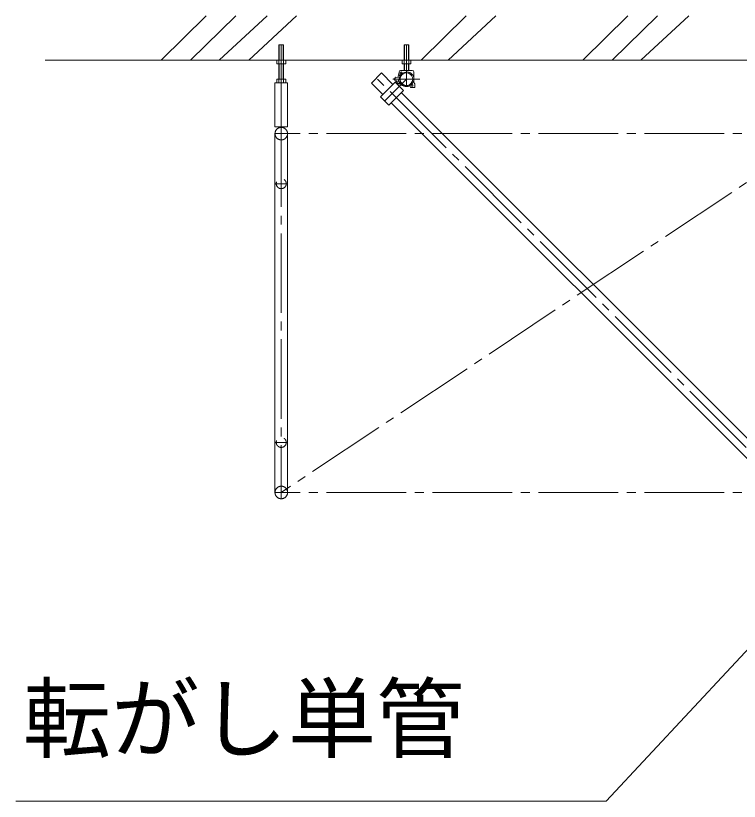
# Model space of a CAD drawing. Units: millimetres, scale not verified. Extents: x -12607 to 12128, y -18611 to 18612.
# Drawn here: x -9902 to -7445, y 12480 to 15149 of the extents above; entities that cross this region are included whole.
import ezdxf
from ezdxf.enums import TextEntityAlignment as Align

# ---------------------------------------------------------------- set-up
doc = ezdxf.new("R2010")
doc.units = ezdxf.units.MM
doc.header["$LTSCALE"] = 30
doc.linetypes.add('CHAIN2', pattern=[12, 9, -1, 1, -1])
doc.linetypes.add('DASHED2', pattern=[3, 2, -1])
for name, color, linetype, lineweight in [('0-2_05 寸法', 7, 'Continuous', 18), ('0-7_40 強調実線', 1, 'Continuous', 18), ('0-9_32 補完一点鎖線', 6, 'CHAIN2', 18), ('0-A_30 補完実線', 6, 'Continuous', 18), ('0-C_20 準用実線', 4, 'Continuous', 18), ('0-D_22 準用一点鎖線', 4, 'CHAIN2', 18), ('0-E_21 準用破線', 4, 'DASHED2', 18)]:
    doc.layers.add(name, color=color, linetype=linetype, lineweight=lineweight)
doc.styles.add('ＭＳ ゴシック', font='')
doc.styles.get('ＭＳ ゴシック').set_extended_font_data('MS Gothic')

msp = doc.modelspace()

# ---------------------------------------------------------------- linework, layer by layer
at = {"layer": '0-2_05 寸法'}
msp.add_lwpolyline([(-7330.69, 13087.99), (-7896.64, 12480.06), (-9901.64, 12480.06)], dxfattribs=at)
at = {"layer": '0-7_40 強調実線'}
for p, q in [((-9408.2, 14998.22), (-9254.54, 15148.43)), ((-9308.2, 14998.22), (-9154.54, 15148.43)), ((-9210.38, 14997.74), (-9048.01, 15148.43)), ((-9110.38, 14998.22), (-8948.53, 15148.43)), ((-8525.34, 14998.22), (-8371.68, 15148.43)), ((-8433.43, 14998.22), (-8271.06, 15148.91)), ((-7976.54, 14998.22), (-7822.88, 15148.43)), ((-7876.54, 14998.22), (-7722.88, 15148.43)), ((-7778.72, 14997.74), (-7616.36, 15148.43)), ((-9014.98, 14998.22), (-9801.42, 14998.22)), ((-8589.98, 14998.22), (-8984.98, 14998.22)), ((-7185.98, 14998.22), (-8559.98, 14998.22))]:
    msp.add_line(p, q, dxfattribs=at)
at = {"layer": '0-9_32 補完一点鎖線'}
for p, q in [((-8999.98, 15050.37), (-8999.98, 14770.98)), ((-8574.98, 15050.37), (-8574.98, 14907.87)), ((-8593.14, 14955.12), (-8605.17, 14918.13)), ((-7166.74, 13427.4), (-8676.8, 14937.46)), ((-8574.98, 14933.22), (-8648.52, 14859.68)), ((-8620.78, 14933.22), (-8529.18, 14933.22)), ((-8611.23, 14934.39), (-8617.85, 14936.1)), ((-8999.98, 14769.57), (-8999.98, 14851.92))]:
    msp.add_line(p, q, dxfattribs=at)
at = {"layer": '0-A_30 補完実線'}
for p, q in [((-9006.73, 15050.37), (-9006.73, 14998.22)), ((-8993.23, 14998.22), (-8993.23, 15050.37)), ((-8581.73, 14998.22), (-8581.73, 15050.37)), ((-8568.23, 15050.37), (-8568.23, 14998.22)), ((-9007.98, 14998.22), (-9007.98, 14920.98)), ((-9006.73, 14984.98), (-9006.73, 14933.12)), ((-8993.23, 14933.12), (-8993.23, 14984.98)), ((-8581.73, 14962.58), (-8581.73, 14984.98)), ((-8568.23, 14984.98), (-8568.23, 14962.58)), ((-8566.98, 14998.22), (-8566.98, 14962.58)), ((-8659.62, 14954.65), (-8693.98, 14920.28)), ((-8659.62, 14954.65), (-8620.73, 14915.76)), ((-8599.98, 14955.56), (-8604.13, 14939.54)), ((-8599.98, 14949.28), (-8599.98, 14957.57)), ((-8554.98, 14962.58), (-8594.98, 14962.58)), ((-8593.35, 14945.2), (-8590.7, 14947.93)), ((-8549.98, 14922.29), (-8549.98, 14957.57)), ((-9021.33, 14920.98), (-9021.33, 14770.98)), ((-8978.63, 14920.98), (-9021.33, 14920.98)), ((-8978.63, 14770.98), (-8978.63, 14920.98)), ((-8655.09, 14881.39), (-8693.98, 14920.28)), ((-8613.69, 14938.55), (-8615.4, 14931.93)), ((-8614.32, 14929.62), (-8598.75, 14924.42)), ((-8612.61, 14922.72), (-8610.32, 14928.29)), ((-8611.47, 14920.24), (-8612.61, 14922.72)), ((-8611.62, 14940.05), (-8595.54, 14938.98)), ((-8611.47, 14920.24), (-8598.87, 14916.03)), ((-8609.76, 14921.77), (-8607.46, 14927.33)), ((-8599.31, 14918.28), (-8598.12, 14922.88)), ((-8596.88, 14944.63), (-8597.29, 14944.85)), ((-8596.46, 14917.33), (-8596.01, 14919.07)), ((-8546.98, 14917.58), (-8549.98, 14922.29)), ((-8598.87, 14916.03), (-8596.46, 14917.33)), ((-8563.97, 14911.97), (-8562.86, 14908.17)), ((-8563.26, 14914.87), (-8559.78, 14918.56)), ((-8548.98, 14904.58), (-8558.06, 14904.58)), ((-8546.98, 14906.58), (-8546.98, 14917.58)), ((-7216.73, 13511.76), (-8592.44, 14887.47)), ((-8626.81, 14853.11), (-7251.09, 13477.39)), ((-8978.63, 14770.98), (-9021.33, 14770.98))]:
    msp.add_line(p, q, dxfattribs=at)
for points in [[(-8991.98, 14920.98), (-8991.98, 14998.22), (-8991.98, 15050.37), (-9007.98, 15050.37), (-9007.98, 14998.22)], [(-8582.98, 14962.58), (-8582.98, 14998.22), (-8582.98, 15050.37), (-8566.98, 15050.37), (-8566.98, 14998.22)], [(-8984.98, 14920.98), (-8984.98, 14933.12), (-9014.98, 14933.12), (-9014.98, 14920.98)]]:
    msp.add_lwpolyline(points, dxfattribs=at)
for points in [[(-9014.98, 14984.98), (-8984.98, 14984.98), (-8984.98, 14998.22), (-9014.98, 14998.22)], [(-8559.98, 14984.98), (-8589.98, 14984.98), (-8589.98, 14998.22), (-8559.98, 14998.22)], [(-8634.38, 14845.54), (-8584.88, 14895.04), (-8613.16, 14923.32), (-8662.66, 14873.83)]]:
    msp.add_lwpolyline(points, close=True, dxfattribs=at)
for centre in [(-8593.14, 14955.12), (-8555.81, 14912.19)]:
    msp.add_circle(centre, 3, dxfattribs=at)
for centre, radius, start, end in [((-8594.98, 14957.57), 5, 90, 180), ((-8594.98, 14949.28), 5, 180, 242.48424), ((-8573.77, 14933.7), 24.19, 110.69298, 110.69268), ((-8574.98, 14933.22), 21.35, 152.48424, 90), ((-8574.98, 14933.22), 21.35, 90, 152.48424), ((-8554.98, 14957.57), 5, 360, 90), ((-8613.47, 14931.43), 2, 165.48716, 244.76724), ((-8611.75, 14938.06), 2, 86.18591, 165.46599), ((-8610.54, 14924.14), 2.5, 214.62796, 288.57626), ((-8600.13, 14933.26), 15, 230.0058, 273.13089), ((-8574.98, 14933.22), 25.35, 200.31271, 296.7673), ((-8595.5, 14947.3), 3, 242.48424, 315.80692), ((-8597.25, 14919.7), 2.5, 214.50606, 288.45436), ((-8561.08, 14912.81), 3, 136.59113, 196.26019), ((-8558.06, 14909.57), 5, 196.26019, 270), ((-8548.98, 14906.58), 2, 270, 360)]:
    msp.add_arc(centre, radius, start, end, dxfattribs=at)
at = {"layer": '0-C_20 準用実線'}
for p, q in [((-9021.33, 14748.22), (-9021.33, 13529.22)), ((-8978.63, 13529.22), (-8978.63, 14748.22))]:
    msp.add_line(p, q, dxfattribs=at)
at = {"layer": '0-D_22 準用一点鎖線'}
for p, q in [((-8999.98, 14769.57), (-8999.98, 13507.87)), ((-7136.3, 14748.22), (-9021.33, 14748.22)), ((-7170.98, 14748.22), (-8999.98, 13529.22)), ((-9021.33, 14578.31), (-8978.63, 14578.31)), ((-9021.34, 13699.22), (-8978.63, 13699.22)), ((-7136.3, 13529.22), (-9021.33, 13529.22))]:
    msp.add_line(p, q, dxfattribs=at)
for centre in [(-8999.98, 14748.22), (-8999.98, 13529.22)]:
    msp.add_circle(centre, 21.35, dxfattribs=at)
at = {"layer": '0-E_21 準用破線'}
for centre in [(-8999.98, 14578.31), (-8999.98, 13699.22)]:
    msp.add_circle(centre, 17, dxfattribs=at)

# ---------------------------------------------------------------- texts
at = {"layer": '0-2_05 寸法', "style": 'ＭＳ ゴシック'}
msp.add_text('転がし単管', height=219.9, dxfattribs=at).set_placement((-9877.64, 12585.06), align=Align.BOTTOM_LEFT)

doc.saveas('drawing.dxf')
